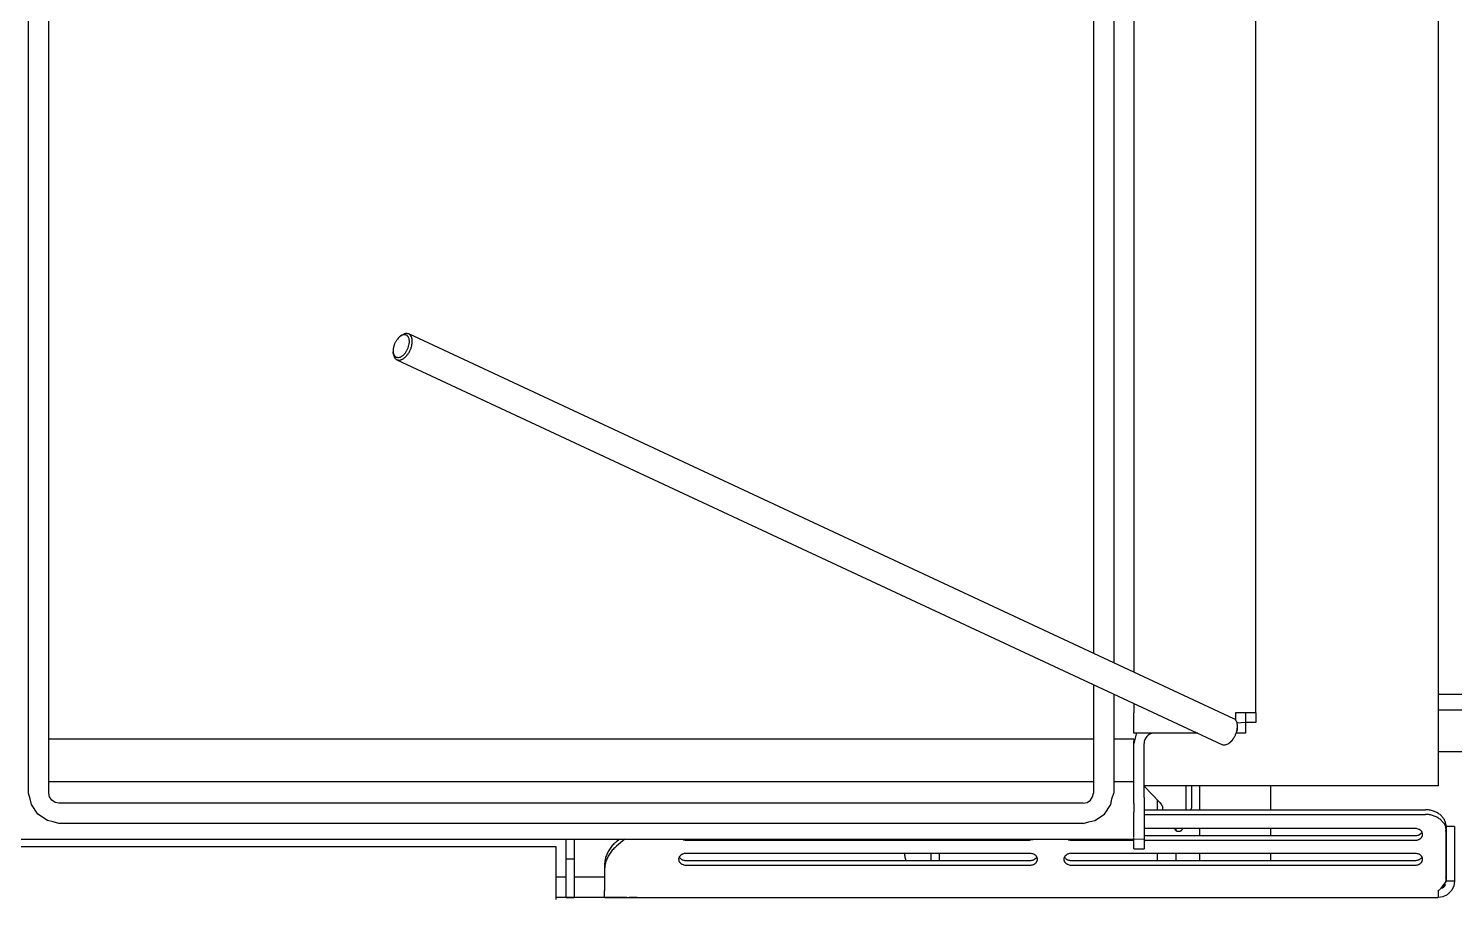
# Model space of a CAD drawing. Header units: millimetres. Extents: x -187347 to 135007, y -6415 to 292048.
# Drawn here: x -46153 to -45450, y 8700 to 9129 of the extents above; entities that cross this region are included whole.
import ezdxf

# ---------------------------------------------------------------- set-up
doc = ezdxf.new("R2010")
doc.units = ezdxf.units.MM
doc.header["$LTSCALE"] = 100
doc.layers.get('0').update_dxf_attribs({"lineweight": 18})
doc.layers.add('Layout Cabinplant', color=30, linetype='Continuous')

# ---------------------------------------------------------------- blocks, each defined once
blk = doc.blocks.new('CP_Giblet area_New')
at = {"color": 0, "linetype": 'Continuous'}
for p, q in [((4277.01, -49.45), (4279.13, -48.44)), ((4279.13, -48.44), (4281.46, -48.1)), ((4281.46, -51.51), (4281.46, -48.1)), ((4692.46, -48.1), (4281.46, -48.1)), ((4531.46, -48.1), (4527.46, -48.1)), ((4676.46, -48.1), (4669.56, -48.1)), ((4676.46, -48.1), (4680.34, -48.1)), ((4681.46, -48.1), (4692.46, -48.1)), ((4692.46, -48.1), (4692.46, -51.51)), ((4692.46, -48.1), (4707.46, -48.1)), ((4707.46, -63.28), (4707.46, -48.1)), ((4711.46, -48.1), (4707.46, -48.1)), ((4707.46, -48.1), (4711.46, -48.1)), ((4711.46, -48.1), (4711.46, -63.28)), ((4711.46, -48.1), (4716.46, -48.1)), ((4716.46, -58.49), (4716.46, -47.17)), ((4273.46, -56.1), (4273.8, -53.78)), ((4273.46, -79.95), (4273.46, -56.1)), ((4273.46, -56.1), (4277.46, -56.1)), ((4273.8, -53.78), (4274.8, -51.66)), ((4274.8, -51.66), (4277.01, -49.45)), ((4279.98, -52.63), (4277.46, -56.1)), ((4277.46, -56.1), (4277.46, -79.95)), ((4280.67, -52.02), (4279.98, -52.63)), ((4279.98, -52.63), (4280.67, -52.02)), ((4692.46, -61.79), (4692.46, -51.51)), ((4277.66, -80.87), (4277.66, -57.94)), ((4692.46, -58.1), (4707.46, -58.1)), ((4692.46, -64.09), (4692.46, -61.79)), ((4711.46, -58.1), (4716.46, -58.1)), ((4716.46, -61.31), (4716.46, -58.49)), ((4716.46, -72.63), (4716.46, -61.31)), ((4462.56, -64.07), (4292.66, -64.07)), ((4462.56, -66.37), (4292.66, -66.37)), ((4292.66, -69.81), (4462.56, -69.81)), ((4363.96, -66.37), (4363.96, -69.81)), ((4398.96, -66.37), (4398.96, -69.81)), ((4410.9, -69.81), (4410.9, -66.37)), ((4419.84, -66.37), (4419.84, -69.81)), ((4652.46, -64.07), (4482.56, -64.07)), ((4652.46, -66.37), (4482.56, -66.37)), ((4482.56, -69.81), (4652.46, -69.81)), ((4527.46, -69.81), (4527.46, -66.37)), ((4531.46, -66.37), (4531.46, -69.81)), ((4544.16, -66.97), (4543.87, -66.37)), ((4544.43, -68.88), (4544.43, -69.81)), ((4707.46, -67), (4707.46, -63.28)), ((4707.46, -75.43), (4707.46, -67)), ((4707.46, -67), (4711.46, -67)), ((4711.46, -63.28), (4711.46, -67)), ((4711.46, -67), (4711.46, -75.43)), ((4426.46, -76.36), (4292.66, -76.36)), ((4426.46, -75.03), (4426.46, -72.1)), ((4431.46, -72.1), (4426.46, -72.1)), ((4426.46, -77.1), (4426.46, -75.03)), ((4431.46, -76.82), (4426.46, -77.1)), ((4426.46, -77.98), (4426.46, -77.1)), ((4431.46, -72.1), (4431.46, -75.03)), ((4431.46, -75.03), (4431.46, -76.82)), ((4462.56, -76.36), (4431.46, -76.36)), ((6849.46, -76.82), (4431.46, -76.82)), ((4431.46, -76.82), (4431.46, -77.68)), ((4481.22, -76.58), (4482.56, -76.36)), ((4652.46, -76.36), (4482.56, -76.36)), ((4682.4, -76.82), (4686.6, -73.38)), ((4686.6, -75.67), (4685.2, -76.82)), ((4707.46, -76.82), (4707.46, -75.43)), ((4711.46, -75.43), (4711.46, -76.82)), ((4716.46, -73.21), (4716.46, -72.63)), ((6744.46, -73.21), (4716.46, -73.21)), ((4273.46, -83.1), (4273.46, -79.95)), ((4273.46, -83.1), (4277.46, -83.1)), ((4277.46, -79.95), (4277.46, -83.1)), ((4277.66, -80.87), (4277.46, -83.1)), ((4426.46, -78.66), (4292.66, -78.66)), ((4292.66, -82.1), (4426.46, -82.1)), ((4363.96, -78.66), (4363.96, -82.1)), ((4398.96, -78.66), (4398.96, -82.1)), ((4410.9, -82.1), (4410.9, -81.22)), ((4426.46, -85.86), (4426.46, -77.98)), ((4431.46, -77.98), (4431.46, -85.86)), ((4426.46, -89.06), (4287.66, -89.06)), ((4426.46, -91.35), (4287.66, -91.35)), ((4363.96, -91.35), (4363.96, -103.1)), ((4398.96, -91.35), (4398.96, -103.1)), ((4403.24, -91.35), (4403.11, -92.1)), ((4417.4, -90.95), (4417.21, -92.1)), ((4419.85, -91.35), (4419.86, -96.01)), ((4426.46, -94.34), (4426.46, -85.86)), ((4431.46, -85.86), (4431.46, -90.1)), ((4431.46, -94.49), (4431.46, -90.25)), ((4446.06, -89.21), (4442.88, -93.98)), ((4450.83, -86.02), (4446.06, -89.21)), ((4453.64, -85.46), (4450.83, -86.02)), ((4456.46, -84.6), (4453.64, -85.46)), ((4456.46, -84.6), (4961.46, -84.6)), ((4961.46, -84.6), (4964.27, -85.46)), ((4964.27, -85.46), (4967.08, -86.02)), ((4967.08, -86.02), (4971.85, -89.21)), ((4971.85, -89.21), (4975.03, -93.98)), ((4403.11, -103.1), (4403.11, -92.1)), ((4405.71, -92.1), (4405.71, -103.1)), ((4417.21, -92.1), (4417.21, -92.68)), ((4417.88, -93.77), (4417.21, -92.68)), ((4418.78, -94.86), (4417.88, -93.77)), ((4426.46, -103.03), (4418.78, -94.86)), ((4426.46, -95.22), (4426.46, -94.34)), ((4426.46, -97.34), (4426.46, -95.22)), ((4426.46, -97.34), (4426.46, -124.1)), ((4431.46, -94.49), (4431.46, -95.68)), ((4431.46, -95.68), (4431.46, -96.2)), ((4431.46, -96.2), (4431.46, -97.34)), ((4431.46, -97.34), (4431.46, -124.1)), ((4442.32, -96.79), (4441.46, -99.6)), ((4442.88, -93.98), (4442.32, -96.79)), ((4451.84, -97.69), (4451.46, -99.6)), ((4452.92, -96.06), (4451.84, -97.69)), ((4454.54, -94.98), (4452.92, -96.06)), ((4456.46, -94.6), (4454.54, -94.98)), ((4456.46, -94.6), (4961.46, -94.6)), ((4961.46, -94.6), (4963.37, -94.98)), ((4963.37, -94.98), (4964.99, -96.06)), ((4964.99, -96.06), (4966.07, -97.69)), ((4966.07, -97.69), (4966.46, -99.6)), ((4975.03, -93.98), (4975.59, -96.79)), ((4975.59, -96.79), (4976.46, -99.6)), ((4281.46, -667.79), (4281.46, -103.1)), ((4281.46, -103.1), (4381.46, -103.1)), ((4381.46, -103.1), (4426.46, -103.1)), ((4431.46, -105.1), (4441.46, -105.1)), ((4441.46, -148.42), (4441.46, -99.6)), ((4451.46, -153.08), (4451.46, -99.6)), ((4451.46, -105.1), (4966.46, -105.1)), ((4966.46, -99.6), (4966.46, -906.6)), ((4976.46, -99.6), (4976.46, -906.6)), ((3880.34, -119.93), (4281.46, -119.93)), ((4384.69, -124.16), (4384.07, -124.58)), ((4794.92, -313.24), (4388.08, -123.53)), ((4430.31, -128.75), (4431.46, -124.1)), ((4431.46, -124.1), (4431.46, -125.02)), ((4431.46, -126.1), (4431.46, -125.02)), ((4431.46, -126.1), (4441.46, -126.1)), ((4451.46, -126.1), (4966.46, -126.1)), ((4376.46, -134.3), (4376.46, -129.1)), ((4376.46, -129.1), (4380.92, -129.1)), ((4380.39, -132.46), (4380.46, -133.21)), ((4400.03, -129.1), (4431.46, -129.1)), ((4431.46, -129.1), (4431.46, -139.1)), ((4281.46, -140.58), (3880.34, -140.58)), ((4371.46, -139.1), (4371.46, -134.3)), ((4371.46, -134.3), (4376.46, -134.3)), ((4371.46, -139.1), (4381.46, -139.1)), ((4371.46, -139.1), (4371.46, -823.68)), ((4376.46, -134.3), (4380.72, -134.1)), ((4376.46, -139.1), (4376.46, -134.3)), ((4381.46, -139.1), (4381.46, -135.53)), ((4382.16, -136.22), (4789, -325.93)), ((4431.46, -143.75), (4431.46, -139.1)), ((4043.46, -148.15), (4281.46, -148.15)), ((4431.46, -867.1), (4431.46, -159.2)), ((4441.46, -906.6), (4441.46, -163.86)), ((4451.46, -906.6), (4451.46, -168.53)), ((4796.63, -316.3), (4796.7, -317.07)), ((4792.45, -325.27), (4793.08, -324.83))]:
    blk.add_line(p, q, dxfattribs=at)
for centre, radius, start, end in [((4281.24, -56.3), 3.89, 108.93797, 153.51721), ((4421.46, -124.1), 5, 274.30795, 0)]:
    blk.add_arc(centre, radius, start, end, dxfattribs=at)
for points in [[(4281.46, -51.51), (4280.37, -52.33), (4279.41, -53.3), (4279.02, -53.82), (4278.63, -54.36), (4278.25, -54.87), (4277.93, -55.41), (4277.61, -56.66), (4277.66, -57.94)], [(4686.6, -73.38), (4688.3, -71.79), (4689.78, -69.98), (4690.39, -69.04), (4690.93, -68.06), (4691.39, -67.06), (4691.77, -66.03), (4692.28, -63.94), (4692.46, -61.79)], [(4292.66, -64.07), (4291.88, -64.14), (4291.14, -64.36), (4290.89, -64.46), (4290.66, -64.58), (4290.38, -64.79), (4290.13, -65.02), (4289.86, -65.25), (4289.63, -65.51), (4289.48, -65.79), (4289.36, -66.11), (4289.24, -66.41), (4289.17, -66.73), (4289.18, -67.04), (4289.24, -67.36), (4289.3, -67.68), (4289.4, -67.99), (4289.58, -68.27), (4289.8, -68.53), (4290.03, -68.8), (4290.28, -69.04), (4290.59, -69.23), (4290.93, -69.39), (4291.77, -69.7), (4292.66, -69.81)], [(4292.66, -66.37), (4291.98, -66.45), (4291.32, -66.59), (4291.09, -66.66), (4290.88, -66.76), (4290.62, -66.92), (4290.37, -67.1), (4289.85, -67.53), (4289.36, -68)], [(4462.56, -69.81), (4463.33, -69.74), (4464.07, -69.52), (4464.33, -69.42), (4464.57, -69.29), (4464.88, -69.03), (4465.17, -68.74), (4465.47, -68.46), (4465.73, -68.15), (4465.85, -67.91), (4465.94, -67.65), (4466.01, -67.4), (4466.05, -67.14), (4466.03, -66.83), (4465.97, -66.52), (4465.91, -66.2), (4465.81, -65.9), (4465.63, -65.61), (4465.41, -65.35), (4465.18, -65.08), (4464.93, -64.84), (4464.62, -64.65), (4464.28, -64.49), (4463.44, -64.18), (4462.56, -64.07)], [(4465.79, -68.14), (4465.44, -67.65), (4465.03, -67.21), (4464.86, -67.07), (4464.67, -66.94), (4464.39, -66.8), (4464.09, -66.69), (4463.33, -66.48), (4462.56, -66.37)], [(4482.56, -64.07), (4481.78, -64.14), (4481.04, -64.36), (4480.79, -64.46), (4480.56, -64.58), (4480.28, -64.79), (4480.03, -65.02), (4479.76, -65.25), (4479.53, -65.51), (4479.38, -65.79), (4479.26, -66.11), (4479.14, -66.42), (4479.07, -66.73), (4479.1, -67.08), (4479.17, -67.43), (4479.24, -67.78), (4479.35, -68.11), (4479.53, -68.36), (4479.73, -68.6), (4479.95, -68.84), (4480.18, -69.05), (4480.49, -69.24), (4480.83, -69.39), (4481.67, -69.7), (4482.56, -69.81)], [(4482.56, -66.37), (4481.88, -66.45), (4481.22, -66.59), (4480.99, -66.66), (4480.78, -66.76), (4480.52, -66.92), (4480.27, -67.1), (4479.72, -67.55), (4479.32, -68.14)], [(4544.43, -68.88), (4544.36, -67.91), (4544.16, -66.97)], [(4652.46, -69.81), (4653.23, -69.74), (4653.97, -69.52), (4654.22, -69.42), (4654.46, -69.3), (4654.73, -69.1), (4654.98, -68.86), (4655.25, -68.63), (4655.48, -68.37), (4655.63, -68.09), (4655.75, -67.78), (4655.87, -67.47), (4655.94, -67.16), (4655.93, -66.84), (4655.87, -66.52), (4655.81, -66.2), (4655.71, -65.9), (4655.53, -65.61), (4655.31, -65.35), (4655.08, -65.08), (4654.83, -64.84), (4654.52, -64.65), (4654.18, -64.49), (4653.34, -64.18), (4652.46, -64.07)], [(4655.52, -68.39), (4655.45, -67.81), (4655.06, -67.37), (4654.83, -67.15), (4654.58, -66.96), (4654.3, -66.81), (4653.99, -66.69), (4653.23, -66.48), (4652.46, -66.37)], [(4686.6, -75.67), (4688.3, -74.08), (4689.78, -72.28), (4690.39, -71.34), (4690.93, -70.36), (4691.39, -69.36), (4691.77, -68.33), (4692.28, -66.23), (4692.46, -64.09)], [(4292.66, -76.36), (4291.88, -76.43), (4291.14, -76.65), (4290.89, -76.74), (4290.66, -76.87), (4290.38, -77.07), (4290.13, -77.3), (4289.86, -77.54), (4289.63, -77.8), (4289.48, -78.08), (4289.36, -78.39), (4289.24, -78.71), (4289.17, -79.02), (4289.2, -79.37), (4289.27, -79.72), (4289.34, -80.07), (4289.45, -80.39), (4289.63, -80.65), (4289.83, -80.89), (4290.05, -81.12), (4290.28, -81.34), (4290.59, -81.52), (4290.93, -81.68), (4291.77, -81.98), (4292.66, -82.1)], [(4463.89, -76.58), (4463.23, -76.47), (4462.56, -76.36)], [(4653.79, -76.58), (4653.13, -76.47), (4652.46, -76.36)], [(4277.46, -83.1), (4277.82, -84.73), (4278.42, -86.3), (4278.84, -87.03), (4279.34, -87.71), (4279.93, -88.36), (4280.58, -88.95), (4281.32, -89.5), (4282.1, -89.97), (4282.95, -90.39), (4283.83, -90.73), (4285.72, -91.2), (4287.66, -91.35)], [(4277.66, -80.87), (4277.65, -82.5), (4278.19, -84.05), (4278.71, -84.76), (4279.31, -85.42), (4279.93, -86.06), (4280.58, -86.66), (4281.32, -87.2), (4282.1, -87.68), (4282.95, -88.09), (4283.83, -88.43), (4285.72, -88.9), (4287.66, -89.06)], [(4292.66, -78.66), (4291.98, -78.73), (4291.32, -78.87), (4291.09, -78.95), (4290.88, -79.05), (4290.62, -79.21), (4290.37, -79.39), (4289.82, -79.84), (4289.42, -80.43)], [(4411.46, -82.34), (4411.41, -82.06), (4411.36, -81.77), (4411.22, -81.57), (4411.02, -81.4), (4410.75, -81.14), (4410.46, -80.92), (4410.29, -80.85), (4410.12, -80.79), (4409.88, -80.76), (4409.63, -80.74), (4409.37, -80.72), (4409.11, -80.73), (4408.87, -80.79), (4408.63, -80.89), (4408.39, -80.97), (4408.17, -81.09), (4408, -81.24), (4407.85, -81.42), (4407.55, -81.84), (4407.46, -82.34)], [(4405.9, -90.95), (4405.8, -91.53), (4405.71, -92.1)], [(4384.07, -124.58), (4383.32, -125.25), (4382.66, -126.02), (4382.37, -126.49), (4382.11, -126.98), (4381.79, -127.57), (4381.48, -128.18), (4381.22, -128.8), (4380.97, -129.42), (4380.76, -129.94), (4380.59, -130.47), (4380.42, -131.46), (4380.39, -132.46)], [(4384.69, -124.16), (4383.74, -124.94), (4382.91, -125.85), (4382.51, -126.39), (4382.14, -126.96), (4381.79, -127.56), (4381.48, -128.18), (4381.21, -128.81), (4380.97, -129.46), (4380.78, -130.11), (4380.62, -130.76), (4380.45, -131.98), (4380.46, -133.21)], [(4388.08, -123.53), (4387.29, -123.37), (4386.49, -123.36), (4385.54, -123.66), (4384.69, -124.16)], [(4380.46, -133.21), (4380.64, -134.19), (4381.01, -135.1), (4381.49, -135.76), (4382.16, -136.22)], [(4794.92, -313.24), (4793.99, -313.02), (4793.05, -313.13), (4792.51, -313.32), (4792, -313.57), (4791.46, -313.91), (4790.96, -314.3), (4790.44, -314.78), (4789.97, -315.3), (4789.5, -315.89), (4789.07, -316.52), (4788.67, -317.19), (4788.32, -317.89), (4788.01, -318.61), (4787.75, -319.34), (4787.55, -320.07), (4787.4, -320.81), (4787.31, -321.51), (4787.27, -322.21), (4787.29, -322.85), (4787.38, -323.49), (4787.51, -324.03), (4787.72, -324.56), (4788.22, -325.37), (4789, -325.93)], [(4796.7, -317.07), (4796.5, -316.08), (4796.06, -315.18), (4795.88, -314.94), (4795.66, -314.74), (4795.32, -314.57), (4794.93, -314.48), (4794.39, -314.38), (4793.86, -314.37), (4793.37, -314.48), (4792.9, -314.68), (4792.42, -314.97), (4791.97, -315.3), (4791.5, -315.72), (4791.07, -316.17), (4790.24, -317.27), (4789.58, -318.48)], [(4796.63, -316.3), (4796.39, -315.32), (4796.07, -314.35), (4795.59, -313.7), (4794.92, -313.24)], [(4789.58, -318.48), (4789.09, -319.76), (4788.77, -321.09), (4788.7, -321.71), (4788.68, -322.34), (4788.72, -322.9), (4788.81, -323.46), (4788.95, -323.93), (4789.16, -324.38), (4789.4, -324.74), (4789.69, -325.06), (4790.03, -325.29), (4790.4, -325.46), (4790.81, -325.55), (4791.23, -325.55), (4792.2, -325.31), (4793.08, -324.83)], [(4793.08, -324.83), (4793.89, -324.16), (4794.6, -323.38), (4794.94, -322.91), (4795.26, -322.43), (4795.56, -321.92), (4795.82, -321.38), (4796.06, -320.84), (4796.26, -320.28), (4796.43, -319.73), (4796.56, -319.17), (4796.7, -318.12), (4796.7, -317.07)], [(4789, -325.93), (4789.79, -326.09), (4790.6, -326.1), (4791.54, -325.72), (4792.45, -325.27)]]:
    blk.add_spline(points, degree=3, dxfattribs=at)

msp = doc.modelspace()

# ---------------------------------------------------------------- block references
at = {"layer": 'Layout Cabinplant', "rotation": 180}
msp.add_blockref('CP_Giblet area_New', (-41176.61, 8652.23, 0), dxfattribs=at)

doc.saveas('drawing.dxf')
